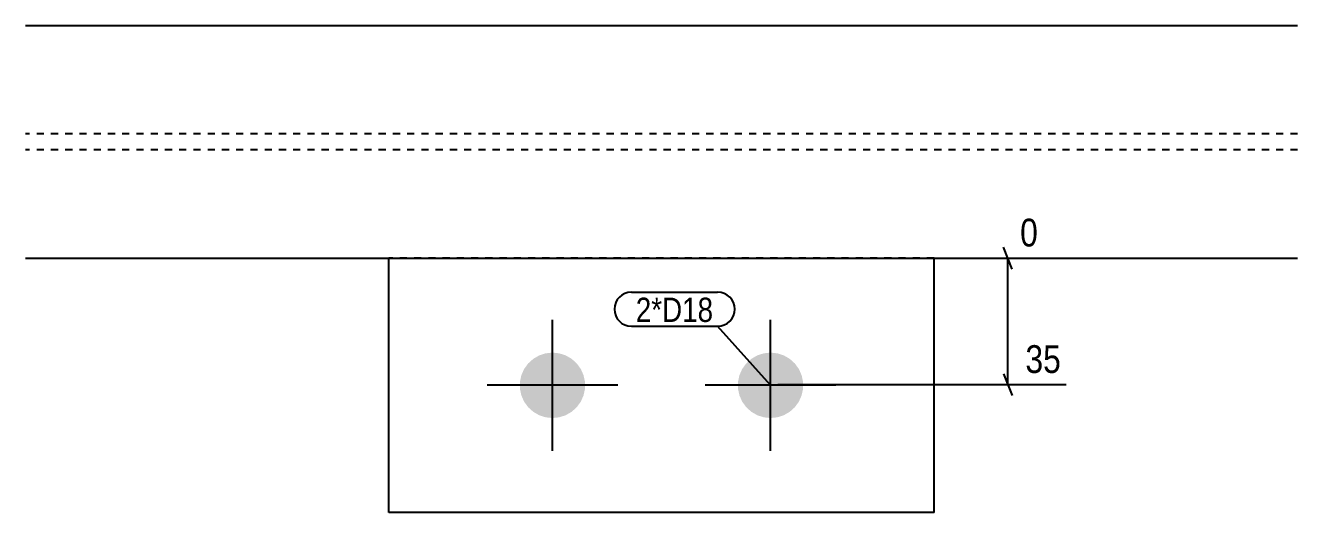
# Model space of a CAD drawing. Header units: millimetres. Extents: x -4 to 34414, y -30 to 896.
# Drawn here: x 21330.5 to 21680.5, y 4.8 to 138.8 of the extents above; entities that cross this region are included whole.
import ezdxf

# ---------------------------------------------------------------- set-up
doc = ezdxf.new("R2010")
doc.units = ezdxf.units.MM
doc.linetypes.add('DXK_LINE_DOT2', pattern=[3.9198, 1.9599, -1.9599])
for name, color, linetype in [('MÅLSÆTNING', 7, 'Continuous'), ('STÅL', 7, 'Continuous'), ('TEKST', 7, 'Continuous')]:
    doc.layers.add(name, color=color, linetype=linetype)
doc.styles.add('Arial Narrow', font='ARIALN.TTF', dxfattribs={"height": 0.2})

msp = doc.modelspace()

# ---------------------------------------------------------------- hatches: boundary and pattern name
at = {"layer": 'STÅL', "linetype": 'Continuous'}
for points in [[(21475.5, 48.8), (21477.37, 48.6), (21479.16, 48.02), (21480.79, 47.08), (21482.18, 45.82), (21483.29, 44.3), (21484.05, 42.58), (21484.45, 40.74), (21484.45, 38.86), (21484.05, 37.02), (21483.29, 35.3), (21482.18, 33.78), (21480.79, 32.52), (21479.16, 31.58), (21477.37, 31), (21475.5, 30.8), (21473.62, 31), (21471.83, 31.58), (21470.21, 32.52), (21468.81, 33.78), (21467.7, 35.3), (21466.94, 37.02), (21466.54, 38.86), (21466.54, 40.74), (21466.94, 42.58), (21467.7, 44.3), (21468.81, 45.82), (21470.21, 47.08), (21471.83, 48.02), (21473.62, 48.6)], [(21535.5, 48.8), (21537.37, 48.6), (21539.16, 48.02), (21540.79, 47.08), (21542.18, 45.82), (21543.29, 44.3), (21544.05, 42.58), (21544.45, 40.74), (21544.45, 38.86), (21544.05, 37.02), (21543.29, 35.3), (21542.18, 33.78), (21540.79, 32.52), (21539.16, 31.58), (21537.37, 31), (21535.5, 30.8), (21533.62, 31), (21531.83, 31.58), (21530.21, 32.52), (21528.81, 33.78), (21527.7, 35.3), (21526.94, 37.02), (21526.54, 38.86), (21526.54, 40.74), (21526.94, 42.58), (21527.7, 44.3), (21528.81, 45.82), (21530.21, 47.08), (21531.83, 48.02), (21533.62, 48.6)]]:
    msp.add_hatch(color=96, dxfattribs=at).paths.add_polyline_path(points)

# ---------------------------------------------------------------- linework, layer by layer
at = {"layer": 'MÅLSÆTNING', "color": 7, "linetype": 'Continuous'}
for p, q in [((21601.97, 71.8), (21599.57, 77.8)), ((21582.5, 74.8), (21609.04, 74.8)), ((21600.77, 40), (21600.77, 74.8)), ((21599.57, 43), (21601.97, 37)), ((21537.5, 40), (21616.83, 40))]:
    msp.add_line(p, q, dxfattribs=at)
at = {"layer": 'STÅL', "color": 2, "linetype": 'Continuous'}
for p, q in [((21330.5, 138.8), (21680.5, 138.8)), ((21330.5, 74.8), (21680.5, 74.8)), ((21430.5, 4.8), (21430.5, 74.8)), ((21580.5, 4.8), (21580.5, 74.8)), ((21580.5, 4.8), (21430.5, 4.8))]:
    msp.add_line(p, q, dxfattribs=at)
at = {"layer": 'STÅL', "color": 7, "linetype": 'DXK_LINE_DOT2'}
for p, q in [((21680.5, 109), (21330.5, 109)), ((21680.5, 104.6), (21330.5, 104.6)), ((21580.5, 74.8), (21430.5, 74.8))]:
    msp.add_line(p, q, dxfattribs=at)
at = {"layer": 'STÅL', "color": 96, "linetype": 'Continuous'}
for p, q in [((21475.5, 21.81), (21475.5, 57.81)), ((21535.5, 21.81), (21535.5, 57.81)), ((21493.5, 39.81), (21457.5, 39.81)), ((21553.5, 39.81), (21517.5, 39.81))]:
    msp.add_line(p, q, dxfattribs=at)

# ---------------------------------------------------------------- wipeouts: each hides what was drawn before it
at = {"color": 0}
msp.add_wipeout([(21519.74, 57.24), (21519.74, 64.24), (21498.42, 64.24), (21498.42, 57.24)], dxfattribs=at).dxf.layer = 'TEKST'

# ---------------------------------------------------------------- next in the draw order: wipeouts: each hides what was drawn before it
at = {"color": 0, "linetype": 'Continuous'}
for points in [[(21610.64, 76.4), (21610.64, 87.6), (21602.57, 87.6), (21602.57, 76.4)], [(21616.98, 41.6), (21616.98, 52.8), (21604.03, 52.8), (21604.03, 41.6)]]:
    msp.add_wipeout(points, dxfattribs=at).dxf.layer = 'MÅLSÆTNING'
at = {"color": 0}
msp.add_wipeout([(21519.74, 57.24), (21519.74, 64.24), (21498.42, 64.24), (21498.42, 57.24)], dxfattribs=at).dxf.layer = 'TEKST'

# ---------------------------------------------------------------- next in the draw order: linework, layer by layer
at = {"layer": 'TEKST', "color": 7, "linetype": 'Continuous'}
for p, q in [((21497.22, 65.44), (21520.94, 65.44)), ((21497.22, 56.04), (21520.94, 56.04)), ((21535.5, 39.81), (21520.94, 56.04))]:
    msp.add_line(p, q, dxfattribs=at)
for centre, start, end in [((21497.22, 60.74), 90, 270), ((21520.94, 60.74), 270, 90)]:
    msp.add_arc(centre, 4.7, start, end, dxfattribs=at)

# ---------------------------------------------------------------- next in the draw order: texts
at = {"layer": 'MÅLSÆTNING', "color": 3, "linetype": 'Continuous', "style": 'Arial Narrow'}
for s, height, p in [('0', 7.64, (21604.17, 78)), ('35', 7.635, (21605.63, 43.2))]:
    msp.add_text(s, height=height, dxfattribs=at).set_placement(p)
at = {"layer": 'TEKST', "color": 3, "style": 'Arial Narrow'}
msp.add_text('2*D18', height=6.681, dxfattribs=at).set_placement((21498.42, 57.24))

doc.saveas('drawing.dxf')
